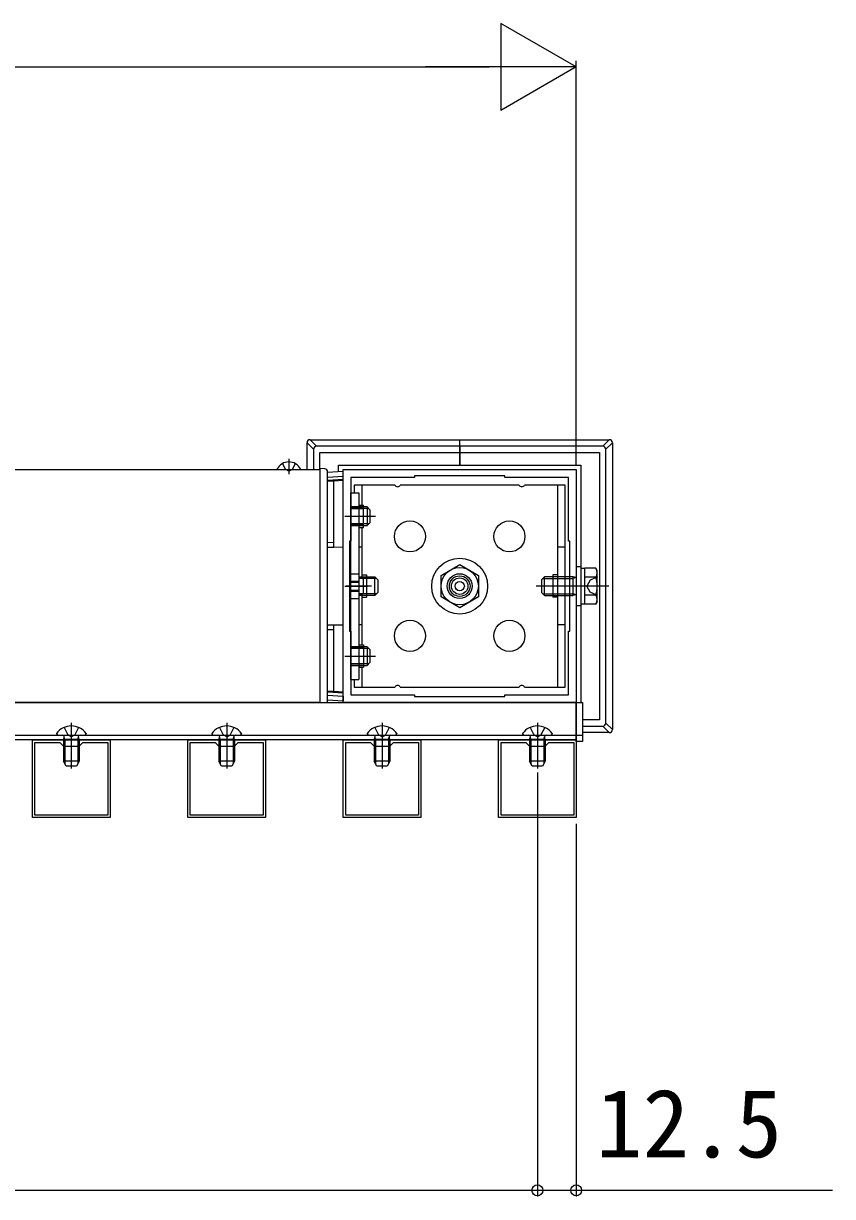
# Model space of a CAD drawing. Units: millimetres, scale not verified. Extents: x -875 to 875, y -1310 to 1300.
# Drawn here: x -71.6 to 58.6, y -739.8 to -551 of the extents above; entities that cross this region are included whole.
import ezdxf
from ezdxf.enums import TextEntityAlignment as Align

# ---------------------------------------------------------------- set-up
doc = ezdxf.new("R2010")
doc.units = ezdxf.units.MM
doc.header["$LTSCALE"] = 4
for name, color, linetype in [('0-2_YKK_11', 7, 'Continuous'), ('0-3_YKK_12', 2, 'Continuous'), ('0-4_YKK_13', 4, 'Continuous'), ('0-5_YKK_D', 6, 'Continuous')]:
    doc.layers.add(name, color=color, linetype=linetype)
doc.styles.add('ＭＳ ゴシック', font='')
doc.styles.get('ＭＳ ゴシック').set_extended_font_data('MS Gothic')

msp = doc.modelspace()

# ---------------------------------------------------------------- linework, layer by layer
at = {"layer": '0-2_YKK_11'}
for points in [[(-20.18, -660.275), (-20.18, -622.775), (17.32, -622.775), (17.32, -660.275)], [(-8.68, -659.275), (5.82, -659.275), (5.82, -659.025), (16.07, -659.025), (16.07, -648.775), (16.32, -648.775), (16.32, -634.275), (16.07, -634.275), (16.07, -624.025), (5.82, -624.025), (5.82, -623.775), (-8.68, -623.775), (-8.68, -624.025), (-18.93, -624.025), (-18.93, -634.275), (-19.18, -634.275), (-19.18, -648.775), (-18.93, -648.775), (-18.93, -659.025), (-8.68, -659.025)], [(-57.68, -666.275), (-57.68, -678.775), (-70.179, -678.775), (-70.179, -666.275)], [(-32.68, -666.275), (-32.68, -678.775), (-45.179, -678.775), (-45.179, -666.275)], [(-7.68, -666.275), (-7.68, -678.775), (-20.179, -678.775), (-20.179, -666.275)], [(17.32, -666.275), (17.32, -678.775), (4.821, -678.775), (4.821, -666.275)], [(-58.08, -666.675), (-58.08, -678.375), (-69.779, -678.375), (-69.779, -666.675), (-65.779, -666.675), (-65.179, -667.275), (-62.679, -667.275), (-62.079, -666.675)], [(-33.08, -666.675), (-33.08, -678.375), (-44.779, -678.375), (-44.779, -666.675), (-40.779, -666.675), (-40.179, -667.275), (-37.679, -667.275), (-37.079, -666.675)], [(-8.08, -666.675), (-8.08, -678.375), (-19.779, -678.375), (-19.779, -666.675), (-15.779, -666.675), (-15.179, -667.275), (-12.679, -667.275), (-12.079, -666.675)], [(16.92, -666.675), (16.92, -678.375), (5.221, -678.375), (5.221, -666.675), (9.221, -666.675), (9.821, -667.275), (12.321, -667.275), (12.921, -666.675)]]:
    msp.add_lwpolyline(points, close=True, dxfattribs=at)
at = {"layer": '0-3_YKK_12'}
msp.add_line((-220.179, -665.525), (17.32, -665.525), dxfattribs=at)
for points in [[(-228.93, -622.775), (-23.93, -622.775), (-23.93, -660.275), (-228.93, -660.275)], [(-220.179, -660.275), (17.32, -660.275), (17.32, -666.275), (-220.179, -666.275)]]:
    msp.add_lwpolyline(points, close=True, dxfattribs=at)
at = {"layer": '0-4_YKK_13'}
for p, q in [((-26, -618.453), (-24.958, -619.495)), ((-26, -622.775), (-26, -618.453)), ((-24.459, -618.996), (-25.501, -617.954)), ((-25.501, -617.954), (-1.43, -617.954)), ((-1.43, -618.996), (-24.459, -618.996)), ((-1.43, -617.954), (22.642, -617.954)), ((-1.43, -618.996), (-1.43, -617.954)), ((-1.43, -618.996), (-1.43, -617.954)), ((-1.43, -618.996), (-1.43, -617.954)), ((-1.43, -619.495), (-1.43, -618.996)), ((22.642, -617.954), (21.6, -618.996)), ((22.099, -619.495), (23.141, -618.453)), ((23.141, -618.453), (23.141, -664.596)), ((-28.93, -621.025), (-28.93, -623.504)), ((-24.958, -619.495), (-24.958, -622.775)), ((-1.43, -619.495), (-1.43, -620.025)), ((-1.43, -622.025), (-1.43, -620.025)), ((-1.43, -622.025), (-1.43, -620.025)), ((-1.43, -620.025), (-1.43, -622.025)), ((22.099, -663.554), (22.099, -619.495)), ((-30.727, -622.775), (-27.132, -622.775)), ((-29.955, -621.792), (-29.502, -622.699)), ((-28.93, -623.004), (-29.502, -622.699)), ((-28.93, -623.004), (-28.357, -622.699)), ((-27.905, -621.792), (-28.357, -622.699)), ((-22.68, -659.91), (-22.68, -623.14)), ((-22.68, -624.615), (-21.68, -624.554)), ((-21.68, -624.554), (-21.68, -624.411)), ((-21.68, -624.561), (-20.18, -624.47)), ((-21.68, -634.523), (-21.68, -624.554)), ((-20.18, -624.47), (-20.18, -624.319)), ((-18.93, -656.525), (-18.93, -626.525)), ((-18.93, -626.525), (-17.68, -626.525)), ((-17.68, -626.525), (-17.68, -656.525)), ((-17.18, -625.275), (-17.18, -628.475)), ((8.137, -625.275), (-10.997, -625.275)), ((14.32, -625.275), (14.32, -657.775)), ((-17.68, -628.475), (-16.93, -628.475)), ((-16.93, -632.075), (-16.93, -628.475)), ((-19.93, -630.275), (-16.28, -630.275)), ((-18.93, -628.775), (-16.93, -628.775)), ((-18.93, -629.025), (-16.93, -629.025)), ((-18.93, -630.275), (-14.974, -630.275)), ((-16.33, -628.775), (-16.33, -631.775)), ((-16.33, -628.775), (-15.83, -629.275)), ((-15.83, -631.275), (-15.83, -629.275)), ((-18.93, -631.525), (-16.93, -631.525)), ((-18.93, -631.775), (-16.93, -631.775)), ((-17.68, -632.075), (-16.93, -632.075)), ((-17.18, -632.075), (-17.18, -640.285)), ((-16.33, -631.775), (-15.83, -631.275)), ((-21.68, -634.523), (-22.68, -634.531)), ((-20.18, -647.829), (-20.18, -635.22)), ((-17.18, -635.275), (-17.68, -635.275)), ((15.57, -635.275), (14.32, -635.275)), ((-18.93, -639.525), (-17.68, -639.525)), ((-17.18, -639.725), (-16.43, -639.725)), ((-16.43, -639.725), (-16.43, -643.325)), ((-15.08, -643.025), (-15.08, -640.025)), ((-15.08, -640.025), (-14.58, -640.525)), ((12.22, -640.025), (11.72, -640.525)), ((12.22, -643.025), (12.22, -640.025)), ((13.57, -639.725), (13.57, -643.325)), ((14.32, -639.725), (13.57, -639.725)), ((16.81, -643.025), (16.81, -640.025)), ((17.28, -640.125), (16.81, -640.025)), ((17.32, -638.4), (17.32, -644.65)), ((18.72, -638.675), (18.12, -638.675)), ((18.72, -644.412), (18.72, -638.638)), ((20.497, -638.638), (18.72, -638.638)), ((20.497, -640.081), (18.72, -640.081)), ((20.72, -639.025), (20.497, -638.638)), ((20.72, -644.025), (20.72, -639.025)), ((-19.93, -641.525), (-16.28, -641.525)), ((-15.64, -641.525), (-19.68, -641.525)), ((-19.18, -640.9), (-17.68, -640.9)), ((-18.93, -640.7), (-17.68, -640.7)), ((-17.68, -640.375), (-17.68, -642.674)), ((-16.93, -642.656), (-16.93, -640.375)), ((-14.58, -640.525), (-14.58, -642.525)), ((22.57, -641.525), (10.865, -641.525)), ((11.72, -640.525), (11.72, -642.525)), ((17.28, -640.125), (16.81, -640.295)), ((17.32, -640.125), (17.28, -640.125)), ((-19.18, -642.15), (-17.68, -642.15)), ((-18.93, -642.35), (-17.68, -642.35)), ((-18.93, -643.525), (-17.68, -643.525)), ((-17.18, -642.764), (-17.18, -650.975)), ((-17.18, -643.325), (-16.43, -643.325)), ((-15.08, -643.025), (-14.58, -642.525)), ((12.22, -643.025), (11.72, -642.525)), ((14.32, -643.325), (13.57, -643.325)), ((17.28, -642.925), (16.81, -642.755)), ((17.28, -642.925), (16.81, -643.025)), ((17.32, -642.925), (17.28, -642.925)), ((20.497, -642.968), (18.72, -642.968)), ((18.07, -644.65), (18.07, -660.275)), ((18.12, -644.375), (18.72, -644.375)), ((20.497, -644.412), (18.72, -644.412)), ((20.72, -644.025), (20.497, -644.412)), ((-21.68, -647.816), (-22.68, -647.808)), ((-22.68, -648.518), (-21.68, -648.527)), ((-21.68, -648.527), (-21.68, -647.816)), ((-20.18, -647.829), (-21.68, -647.816)), ((-21.68, -658.496), (-21.68, -648.527)), ((-20.18, -658.58), (-20.18, -647.829)), ((-17.18, -647.775), (-17.68, -647.775)), ((15.57, -647.775), (14.32, -647.775)), ((-18.93, -651.275), (-16.93, -651.275)), ((-17.68, -650.975), (-16.93, -650.975)), ((-16.93, -650.975), (-16.93, -654.575)), ((-16.33, -651.275), (-16.33, -654.275)), ((-16.33, -651.275), (-15.83, -651.775)), ((-19.93, -652.775), (-16.28, -652.775)), ((-18.93, -651.525), (-16.93, -651.525)), ((-18.93, -652.775), (-14.974, -652.775)), ((-15.83, -653.775), (-15.83, -651.775)), ((-18.93, -654.025), (-16.93, -654.025)), ((-18.93, -654.275), (-16.93, -654.275)), ((-17.68, -654.575), (-16.93, -654.575)), ((-17.18, -654.575), (-17.18, -657.775)), ((-16.33, -654.275), (-15.83, -653.775)), ((-18.93, -656.525), (-17.68, -656.525)), ((-21.68, -658.496), (-22.68, -658.435)), ((-20.18, -658.73), (-22.68, -658.577)), ((-20.18, -658.58), (-21.68, -658.488)), ((-21.68, -658.638), (-21.68, -658.496)), ((-20.18, -658.73), (-20.18, -658.58)), ((-20.18, -659.23), (-20.18, -658.73)), ((-10.997, -657.775), (8.137, -657.775)), ((-22.68, -659.077), (-20.18, -659.23)), ((-22.68, -659.827), (-20.18, -659.98)), ((-20.18, -659.23), (-20.18, -659.98)), ((-65.104, -664.269), (-64.501, -665.477)), ((-63.929, -663.525), (-63.929, -670.874)), ((-62.754, -664.269), (-63.356, -665.477)), ((-40.104, -664.269), (-39.501, -665.477)), ((-38.929, -663.525), (-38.929, -670.874)), ((-37.754, -664.269), (-38.356, -665.477)), ((-15.104, -664.269), (-14.501, -665.477)), ((-13.929, -663.525), (-13.929, -670.874)), ((-12.754, -664.269), (-13.356, -665.477)), ((9.896, -664.269), (10.499, -665.477)), ((11.071, -663.525), (11.071, -670.874)), ((12.246, -664.269), (11.644, -665.477)), ((18.32, -664.053), (21.6, -664.053)), ((21.6, -664.053), (22.642, -665.095)), ((23.141, -664.596), (22.099, -663.554)), ((-66.304, -665.225), (-66.304, -665.275)), ((-66.054, -665.525), (-61.804, -665.525)), ((-65.179, -666.225), (-65.071, -665.927)), ((-62.679, -666.225), (-65.179, -666.225)), ((-65.179, -666.225), (-65.179, -669.675)), ((-64.962, -666.225), (-65.059, -665.763)), ((-64.962, -666.225), (-64.962, -670.135)), ((-63.929, -665.782), (-64.501, -665.477)), ((-63.929, -665.782), (-63.356, -665.477)), ((-62.895, -666.225), (-62.799, -665.763)), ((-62.895, -666.225), (-62.895, -670.135)), ((-62.679, -666.225), (-62.787, -665.927)), ((-62.679, -666.225), (-62.679, -669.675)), ((-61.554, -665.225), (-61.554, -665.275)), ((-41.304, -665.225), (-41.304, -665.275)), ((-41.054, -665.525), (-36.804, -665.525)), ((-40.179, -666.225), (-40.071, -665.927)), ((-37.679, -666.225), (-40.179, -666.225)), ((-40.179, -666.225), (-40.179, -669.675)), ((-39.962, -666.225), (-40.059, -665.763)), ((-39.962, -666.225), (-39.962, -670.135)), ((-38.929, -665.782), (-39.501, -665.477)), ((-38.929, -665.782), (-38.356, -665.477)), ((-37.895, -666.225), (-37.799, -665.763)), ((-37.895, -666.225), (-37.895, -670.135)), ((-37.679, -666.225), (-37.787, -665.927)), ((-37.679, -666.225), (-37.679, -669.675)), ((-36.554, -665.225), (-36.554, -665.275)), ((-16.304, -665.225), (-16.304, -665.275)), ((-16.054, -665.525), (-11.804, -665.525)), ((-15.179, -666.225), (-15.071, -665.927)), ((-12.679, -666.225), (-15.179, -666.225)), ((-15.179, -666.225), (-15.179, -669.675)), ((-14.962, -666.225), (-15.059, -665.763)), ((-14.962, -666.225), (-14.962, -670.135)), ((-13.929, -665.782), (-14.501, -665.477)), ((-13.929, -665.782), (-13.356, -665.477)), ((-12.895, -666.225), (-12.799, -665.763)), ((-12.895, -666.225), (-12.895, -670.135)), ((-12.679, -666.225), (-12.787, -665.927)), ((-12.679, -666.225), (-12.679, -669.675)), ((-11.554, -665.225), (-11.554, -665.275)), ((8.696, -665.225), (8.696, -665.275)), ((8.946, -665.525), (13.196, -665.525)), ((9.821, -666.225), (9.929, -665.927)), ((12.321, -666.225), (9.821, -666.225)), ((9.821, -666.225), (9.821, -669.675)), ((10.038, -666.225), (9.941, -665.763)), ((10.038, -666.225), (10.038, -670.135)), ((11.071, -665.782), (10.499, -665.477)), ((11.071, -665.782), (11.644, -665.477)), ((12.105, -666.225), (12.201, -665.763)), ((12.105, -666.225), (12.105, -670.135)), ((12.321, -666.225), (12.213, -665.927)), ((12.321, -666.225), (12.321, -669.675)), ((13.446, -665.225), (13.446, -665.275)), ((17.32, -665.525), (18.32, -665.525)), ((22.642, -665.095), (18.32, -665.095)), ((-62.679, -669.675), (-65.179, -669.675)), ((-64.779, -670.525), (-65.179, -669.675)), ((-62.679, -669.675), (-63.079, -670.525)), ((-37.679, -669.675), (-40.179, -669.675)), ((-39.779, -670.525), (-40.179, -669.675)), ((-37.679, -669.675), (-38.079, -670.525)), ((-12.679, -669.675), (-15.179, -669.675)), ((-14.779, -670.525), (-15.179, -669.675)), ((-12.679, -669.675), (-13.079, -670.525)), ((12.321, -669.675), (9.821, -669.675)), ((10.221, -670.525), (9.821, -669.675)), ((12.321, -669.675), (11.921, -670.525)), ((-63.079, -670.525), (-64.779, -670.525)), ((-38.079, -670.525), (-39.779, -670.525)), ((-13.079, -670.525), (-14.779, -670.525)), ((11.921, -670.525), (10.221, -670.525))]:
    msp.add_line(p, q, dxfattribs=at)
for points in [[(21.6, -618.996), (-1.43, -618.996), (-1.43, -619.495)], [(-1.43, -618.996), (-1.43, -619.495), (-1.43, -620.025)], [(-23.93, -622.775), (-23.93, -620.025), (-1.43, -620.025), (-1.43, -619.495)], [(-1.43, -620.025), (21.07, -620.025), (21.07, -663.025), (18.32, -663.025)], [(-23.153, -622.64), (-23.93, -622.6), (-23.93, -622.849), (-23.93, -660.2), (-23.93, -660.275)], [(-22.68, -623.972), (-20.18, -623.819), (-20.18, -623.069), (-22.68, -623.222)], [(-20.93, -623.115), (-20.93, -622.025), (-1.43, -622.025)], [(-1.43, -622.025), (18.07, -622.025), (18.07, -638.4)], [(-22.68, -624.472), (-20.18, -624.319), (-20.18, -623.819)], [(-21.68, -635.233), (-20.18, -635.22), (-20.18, -624.47)], [(-11.863, -625.275), (-18.43, -625.275), (-18.43, -626.525)], [(9.003, -657.775), (15.57, -657.775), (15.57, -625.275), (9.003, -625.275)], [(-16.33, -628.775), (-16.73, -628.775), (-18.93, -628.775)], [(-16.06, -629.045), (-16.73, -629.045), (-18.93, -629.045)], [(-16.06, -631.505), (-16.73, -631.505), (-18.93, -631.505)], [(-18.93, -631.775), (-16.73, -631.775), (-16.33, -631.775)], [(-22.68, -635.242), (-21.68, -635.233), (-21.68, -634.523)], [(-17.68, -640.025), (-15.48, -640.025), (-15.08, -640.025)], [(16.81, -640.025), (12.62, -640.025), (12.22, -640.025)], [(17.32, -644.65), (18.12, -644.65), (18.12, -638.4), (17.32, -638.4)], [(20.722, -640), (19.543, -640.575), (19.038, -641.525)], [(-14.81, -640.295), (-15.48, -640.295), (-17.68, -640.295)], [(11.95, -640.295), (12.62, -640.295), (16.81, -640.295)], [(20.722, -643.05), (19.543, -642.475), (19.038, -641.525)], [(-14.81, -642.755), (-15.48, -642.755), (-17.68, -642.755)], [(-15.08, -643.025), (-15.48, -643.025), (-17.68, -643.025)], [(11.95, -642.755), (12.62, -642.755), (16.81, -642.755)], [(12.22, -643.025), (12.62, -643.025), (16.81, -643.025)], [(-16.33, -651.275), (-16.73, -651.275), (-18.93, -651.275)], [(-16.06, -651.545), (-16.73, -651.545), (-18.93, -651.545)], [(-16.06, -654.005), (-16.73, -654.005), (-18.93, -654.005)], [(-18.93, -654.275), (-16.73, -654.275), (-16.33, -654.275)], [(-18.43, -656.525), (-18.43, -657.775), (-11.863, -657.775)]]:
    msp.add_lwpolyline(points, dxfattribs=at)
for points in [[(-4.43, -639.793), (-1.43, -638.061), (1.57, -639.793), (1.57, -643.257), (-1.43, -644.989), (-4.43, -643.257)], [(17.32, -660.275), (18.32, -660.275), (18.32, -666.525), (17.32, -666.525)]]:
    msp.add_lwpolyline(points, close=True, dxfattribs=at)
for centre, radius in [((-9.43, -633.525), 2.5), ((6.57, -633.525), 2.5), ((-1.43, -641.525), 4.5), ((-1.43, -641.525), 3), ((-1.43, -641.525), 2), ((-1.43, -641.525), 1.662), ((-1.43, -641.525), 1.325), ((-1.43, -641.525), 0.75), ((-9.43, -649.525), 2.5), ((6.57, -649.525), 2.5)]:
    msp.add_circle(centre, radius, dxfattribs=at)
for centre, radius, start, end in [((-24.457, -619.497), 0.501, 90.24971, 179.75029), ((21.598, -619.497), 0.501, 0.24971, 89.75029), ((-30.727, -622.698), 0.0772, 152.71904, 270), ((-28.93, -623.625), 2.1, 27.28096, 152.71904), ((-27.132, -622.698), 0.0772, 270, 27.28096), ((-23.18, -623.14), 0.5, 0, 87), ((-11.43, -625.025), 0.5, 210, 330), ((8.57, -625.025), 0.5, 210, 330), ((19.442, -639.36), 1.278, 325.61708, 34.38292), ((15.943, -641.525), 4.777, 342.41276, 17.58724), ((-17.305, -641.025), 0.75, 60.00006, 119.99994), ((-17.305, -642.025), 0.75, 240.00006, 299.99994), ((19.442, -643.69), 1.278, 325.61708, 34.38292), ((-11.43, -658.025), 0.5, 30, 150), ((8.57, -658.025), 0.5, 30, 150), ((-23.18, -659.91), 0.5, 313.11496, 0), ((-63.929, -666.975), 2.95, 36.38156, 143.61844), ((-38.929, -666.975), 2.95, 36.38156, 143.61844), ((-13.929, -666.975), 2.95, 36.38156, 143.61844), ((11.071, -666.975), 2.95, 36.38156, 143.61844), ((21.598, -663.552), 0.501, 270.24971, 359.75029), ((-66.054, -665.275), 0.25, 180, 270), ((-65.353, -665.825), 0.3, 340.03043, 90), ((-62.505, -665.825), 0.3, 90, 199.96957), ((-61.804, -665.275), 0.25, 270, 0), ((-41.054, -665.275), 0.25, 180, 270), ((-40.353, -665.825), 0.3, 340.03043, 90), ((-37.505, -665.825), 0.3, 90, 199.96957), ((-36.804, -665.275), 0.25, 270, 0), ((-16.054, -665.275), 0.25, 180, 270), ((-15.353, -665.825), 0.3, 340.03043, 90), ((-12.505, -665.825), 0.3, 90, 199.96957), ((-11.804, -665.275), 0.25, 270, 0), ((8.946, -665.275), 0.25, 180, 270), ((9.647, -665.825), 0.3, 340.03043, 90), ((12.495, -665.825), 0.3, 90, 199.96957), ((13.196, -665.275), 0.25, 270, 0)]:
    msp.add_arc(centre, radius, start, end, dxfattribs=at)
for centre, major_axis in [((-25.499, -618.455), (-0.355, 0.355)), ((22.64, -618.455), (0.355, 0.355)), ((22.64, -664.594), (0.355, -0.355))]:
    msp.add_ellipse(centre, major_axis=major_axis, ratio=0.99628, start_param=5.4996506, end_param=7.06672, dxfattribs=at)
at = {"layer": '0-5_YKK_D'}
for p, q in [((17.32, -557.954), (5.196, -550.954)), ((5.196, -550.954), (5.196, -564.954)), ((17.32, -621.925), (17.32, -556.954)), ((-218.68, -557.954), (3.32, -557.954)), ((17.32, -557.954), (-6.928, -557.954)), ((17.32, -557.954), (5.196, -564.954)), ((11.071, -671.525), (11.071, -739.775)), ((11.071, -671.525), (11.071, -739.775)), ((17.32, -679.775), (17.32, -739.775)), ((-213.929, -738.775), (11.071, -738.775))]:
    msp.add_line(p, q, dxfattribs=at)
msp.add_lwpolyline([(11.071, -738.775), (17.32, -738.775), (58.57, -738.775)], dxfattribs=at)
for centre in [(11.071, -738.775), (11.071, -738.775), (17.32, -738.775)]:
    msp.add_circle(centre, 0.875, dxfattribs=at)

# ---------------------------------------------------------------- texts
at = {"layer": '0-5_YKK_D', "style": 'ＭＳ ゴシック'}
msp.add_text('12.5', height=11, dxfattribs=at).set_placement((20.519, -736.775), align=Align.BOTTOM_LEFT)

doc.saveas('drawing.dxf')
